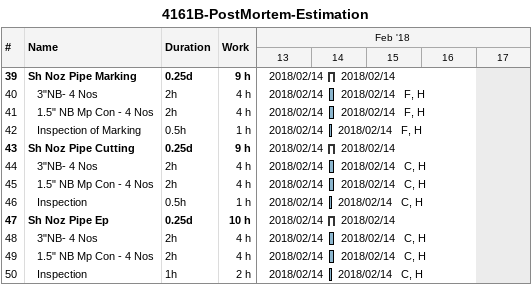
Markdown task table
4161B-PostMortem-Estimation

| ID | Level | Task | Duration | Start | Finish | Resources | Work (h) |
|---|---|---|---|---|---|---|---|
| 39 | 1 | **Sh Noz Pipe Marking** | 0.25d | 2018-02-14 | 2018-02-14 |  | 9 |
| 40 | 2 | 3"NB- 4 Nos | 2h | 2018-02-14 | 2018-02-14 | F, H | 4 |
| 41 | 2 | 1.5" NB Mp Con - 4 Nos | 2h | 2018-02-14 | 2018-02-14 | F, H | 4 |
| 42 | 2 | Inspection of Marking | 0.5h | 2018-02-14 | 2018-02-14 | F, H | 1 |
| 43 | 1 | **Sh Noz Pipe Cutting** | 0.25d | 2018-02-14 | 2018-02-14 |  | 9 |
| 44 | 2 | 3"NB- 4 Nos | 2h | 2018-02-14 | 2018-02-14 | C, H | 4 |
| 45 | 2 | 1.5" NB Mp Con - 4 Nos | 2h | 2018-02-14 | 2018-02-14 | C, H | 4 |
| 46 | 2 | Inspection | 0.5h | 2018-02-14 | 2018-02-14 | C, H | 1 |
| 47 | 1 | **Sh Noz Pipe Ep** | 0.25d | 2018-02-14 | 2018-02-14 |  | 10 |
| 48 | 2 | 3"NB- 4 Nos | 2h | 2018-02-14 | 2018-02-14 | C, H | 4 |
| 49 | 2 | 1.5" NB Mp Con - 4 Nos | 2h | 2018-02-14 | 2018-02-14 | C, H | 4 |
| 50 | 2 | Inspection | 1h | 2018-02-14 | 2018-02-14 | C, H | 2 |
